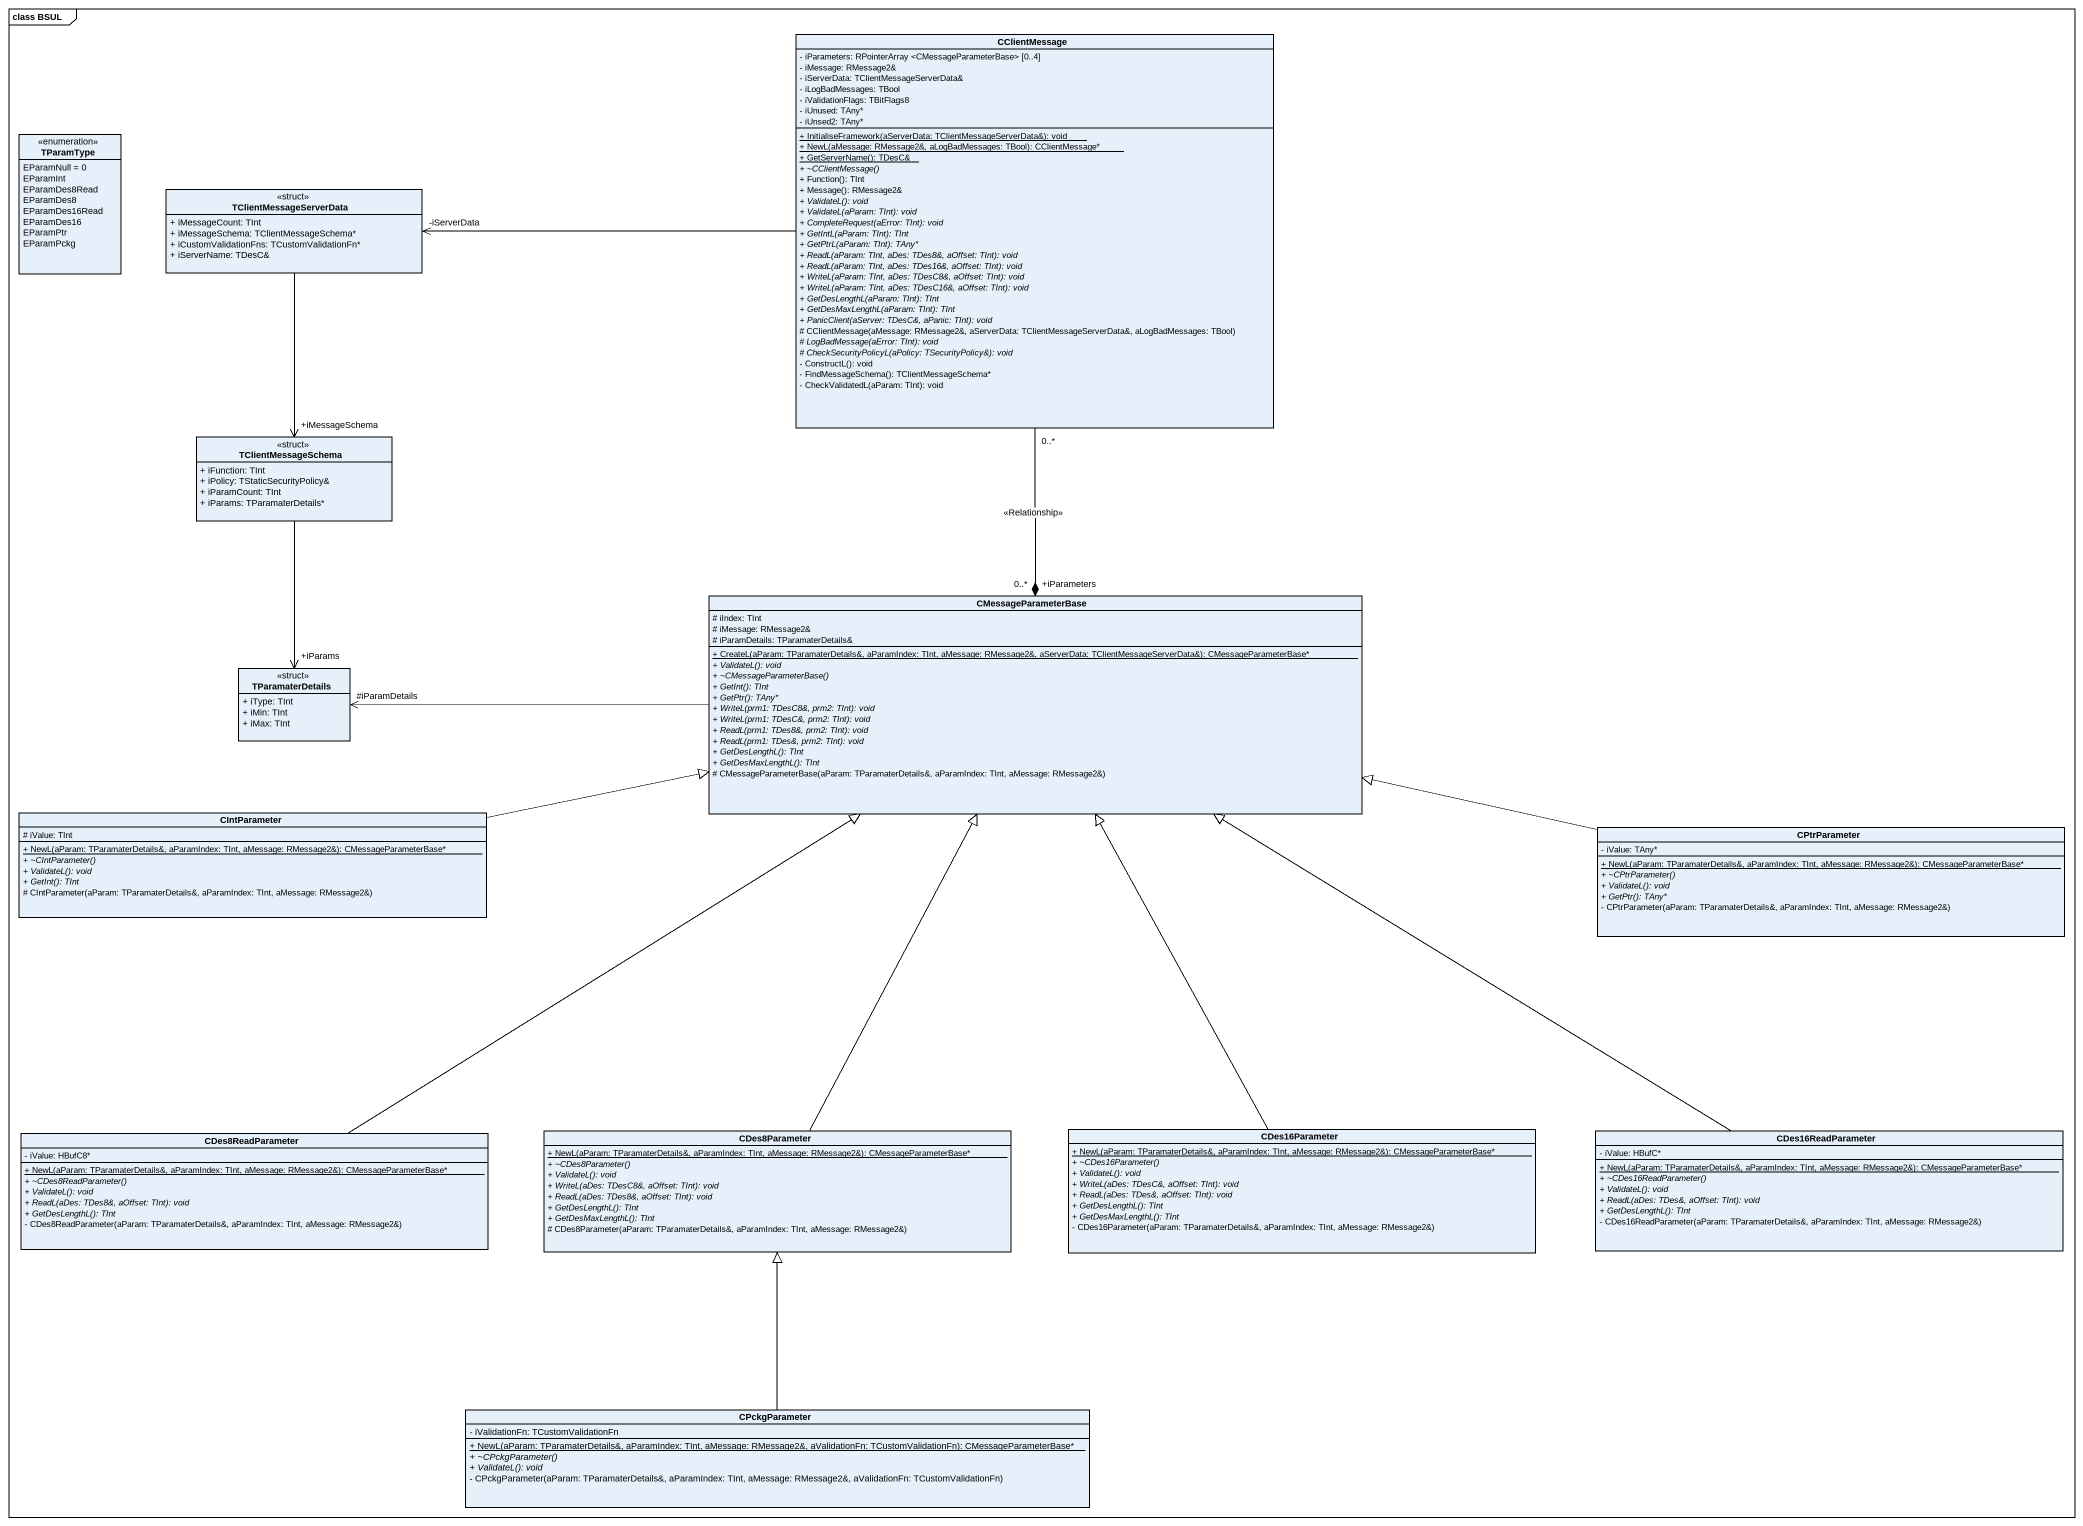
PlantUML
@startuml
mainframe class BSUL
hide circle
hide empty members
skinparam classAttributeIconSize 0
class CClientMessage {
  - iParameters: RPointerArray <CMessageParameterBase> [0..4]
  - iMessage: RMessage2&
  - iServerData: TClientMessageServerData&
  - iLogBadMessages: TBool
  - iValidationFlags: TBitFlags8
  - iUnused: TAny*
  - iUnsed2: TAny*
  {static} + InitialiseFramework(aServerData: TClientMessageServerData&): void
  {static} + NewL(aMessage: RMessage2&, aLogBadMessages: TBool): CClientMessage*
  {static} + GetServerName(): TDesC&
  {abstract} + ~CClientMessage()
  + Function(): TInt
  + Message(): RMessage2&
  {abstract} + ValidateL(): void
  {abstract} + ValidateL(aParam: TInt): void
  {abstract} + CompleteRequest(aError: TInt): void
  {abstract} + GetIntL(aParam: TInt): TInt
  {abstract} + GetPtrL(aParam: TInt): TAny*
  {abstract} + ReadL(aParam: TInt, aDes: TDes8&, aOffset: TInt): void
  {abstract} + ReadL(aParam: TInt, aDes: TDes16&, aOffset: TInt): void
  {abstract} + WriteL(aParam: TInt, aDes: TDesC8&, aOffset: TInt): void
  {abstract} + WriteL(aParam: TInt, aDes: TDesC16&, aOffset: TInt): void
  {abstract} + GetDesLengthL(aParam: TInt): TInt
  {abstract} + GetDesMaxLengthL(aParam: TInt): TInt
  {abstract} + PanicClient(aServer: TDesC&, aPanic: TInt): void
  # CClientMessage(aMessage: RMessage2&, aServerData: TClientMessageServerData&, aLogBadMessages: TBool)
  {abstract} # LogBadMessage(aError: TInt): void
  {abstract} # CheckSecurityPolicyL(aPolicy: TSecurityPolicy&): void
  - ConstructL(): void
  - FindMessageSchema(): TClientMessageSchema*
  - CheckValidatedL(aParam: TInt): void
}
enum TParamType {
  EParamNull = 0
  EParamInt
  EParamDes8Read
  EParamDes8
  EParamDes16Read
  EParamDes16
  EParamPtr
  EParamPckg
}
class TClientMessageServerData <<struct>> {
  + iMessageCount: TInt
  + iMessageSchema: TClientMessageSchema*
  + iCustomValidationFns: TCustomValidationFn*
  + iServerName: TDesC&
}
class TClientMessageSchema <<struct>> {
  + iFunction: TInt
  + iPolicy: TStaticSecurityPolicy&
  + iParamCount: TInt
  + iParams: TParamaterDetails*
}
class CMessageParameterBase {
  # iIndex: TInt
  # iMessage: RMessage2&
  # iParamDetails: TParamaterDetails&
  {static} + CreateL(aParam: TParamaterDetails&, aParamIndex: TInt, aMessage: RMessage2&, aServerData: TClientMessageServerData&): CMessageParameterBase*
  {abstract} + ValidateL(): void
  {abstract} + ~CMessageParameterBase()
  {abstract} + GetInt(): TInt
  {abstract} + GetPtr(): TAny*
  {abstract} + WriteL(prm1: TDesC8&, prm2: TInt): void
  {abstract} + WriteL(prm1: TDesC&, prm2: TInt): void
  {abstract} + ReadL(prm1: TDes8&, prm2: TInt): void
  {abstract} + ReadL(prm1: TDes&, prm2: TInt): void
  {abstract} + GetDesLengthL(): TInt
  {abstract} + GetDesMaxLengthL(): TInt
  # CMessageParameterBase(aParam: TParamaterDetails&, aParamIndex: TInt, aMessage: RMessage2&)
}
class TParamaterDetails <<struct>> {
  + iType: TInt
  + iMin: TInt
  + iMax: TInt
}
class CIntParameter {
  # iValue: TInt
  {static} + NewL(aParam: TParamaterDetails&, aParamIndex: TInt, aMessage: RMessage2&): CMessageParameterBase*
  {abstract} + ~CIntParameter()
  {abstract} + ValidateL(): void
  {abstract} + GetInt(): TInt
  # CIntParameter(aParam: TParamaterDetails&, aParamIndex: TInt, aMessage: RMessage2&)
}
class CPtrParameter {
  - iValue: TAny*
  {static} + NewL(aParam: TParamaterDetails&, aParamIndex: TInt, aMessage: RMessage2&): CMessageParameterBase*
  {abstract} + ~CPtrParameter()
  {abstract} + ValidateL(): void
  {abstract} + GetPtr(): TAny*
  - CPtrParameter(aParam: TParamaterDetails&, aParamIndex: TInt, aMessage: RMessage2&)
}
class CDes8ReadParameter {
  - iValue: HBufC8*
  {static} + NewL(aParam: TParamaterDetails&, aParamIndex: TInt, aMessage: RMessage2&): CMessageParameterBase*
  {abstract} + ~CDes8ReadParameter()
  {abstract} + ValidateL(): void
  {abstract} + ReadL(aDes: TDes8&, aOffset: TInt): void
  {abstract} + GetDesLengthL(): TInt
  - CDes8ReadParameter(aParam: TParamaterDetails&, aParamIndex: TInt, aMessage: RMessage2&)
}
class CDes8Parameter {
  {static} + NewL(aParam: TParamaterDetails&, aParamIndex: TInt, aMessage: RMessage2&): CMessageParameterBase*
  {abstract} + ~CDes8Parameter()
  {abstract} + ValidateL(): void
  {abstract} + WriteL(aDes: TDesC8&, aOffset: TInt): void
  {abstract} + ReadL(aDes: TDes8&, aOffset: TInt): void
  {abstract} + GetDesLengthL(): TInt
  {abstract} + GetDesMaxLengthL(): TInt
  # CDes8Parameter(aParam: TParamaterDetails&, aParamIndex: TInt, aMessage: RMessage2&)
}
class CDes16Parameter {
  {static} + NewL(aParam: TParamaterDetails&, aParamIndex: TInt, aMessage: RMessage2&): CMessageParameterBase*
  {abstract} + ~CDes16Parameter()
  {abstract} + ValidateL(): void
  {abstract} + WriteL(aDes: TDesC&, aOffset: TInt): void
  {abstract} + ReadL(aDes: TDes&, aOffset: TInt): void
  {abstract} + GetDesLengthL(): TInt
  {abstract} + GetDesMaxLengthL(): TInt
  - CDes16Parameter(aParam: TParamaterDetails&, aParamIndex: TInt, aMessage: RMessage2&)
}
class CDes16ReadParameter {
  - iValue: HBufC*
  {static} + NewL(aParam: TParamaterDetails&, aParamIndex: TInt, aMessage: RMessage2&): CMessageParameterBase*
  {abstract} + ~CDes16ReadParameter()
  {abstract} + ValidateL(): void
  {abstract} + ReadL(aDes: TDes&, aOffset: TInt): void
  {abstract} + GetDesLengthL(): TInt
  - CDes16ReadParameter(aParam: TParamaterDetails&, aParamIndex: TInt, aMessage: RMessage2&)
}
class CPckgParameter {
  - iValidationFn: TCustomValidationFn
  {static} + NewL(aParam: TParamaterDetails&, aParamIndex: TInt, aMessage: RMessage2&, aValidationFn: TCustomValidationFn): CMessageParameterBase*
  {abstract} + ~CPckgParameter()
  {abstract} + ValidateL(): void
  - CPckgParameter(aParam: TParamaterDetails&, aParamIndex: TInt, aMessage: RMessage2&, aValidationFn: TCustomValidationFn)
}
CClientMessage -left-> "-iServerData" TClientMessageServerData
CClientMessage "0..*" --* "+iParameters\n0..*" CMessageParameterBase : <<Relationship>>
TClientMessageServerData --> "+iMessageSchema" TClientMessageSchema
TClientMessageSchema --> "+iParams" TParamaterDetails
CMessageParameterBase -left-> "#iParamDetails" TParamaterDetails
CIntParameter -right-|> CMessageParameterBase
CPtrParameter -left-|> CMessageParameterBase
CDes8ReadParameter -up-|> CMessageParameterBase
CDes8Parameter -up-|> CMessageParameterBase
CDes16Parameter -up-|> CMessageParameterBase
CDes16ReadParameter -up-|> CMessageParameterBase
CPckgParameter -up-|> CDes8Parameter
@enduml
